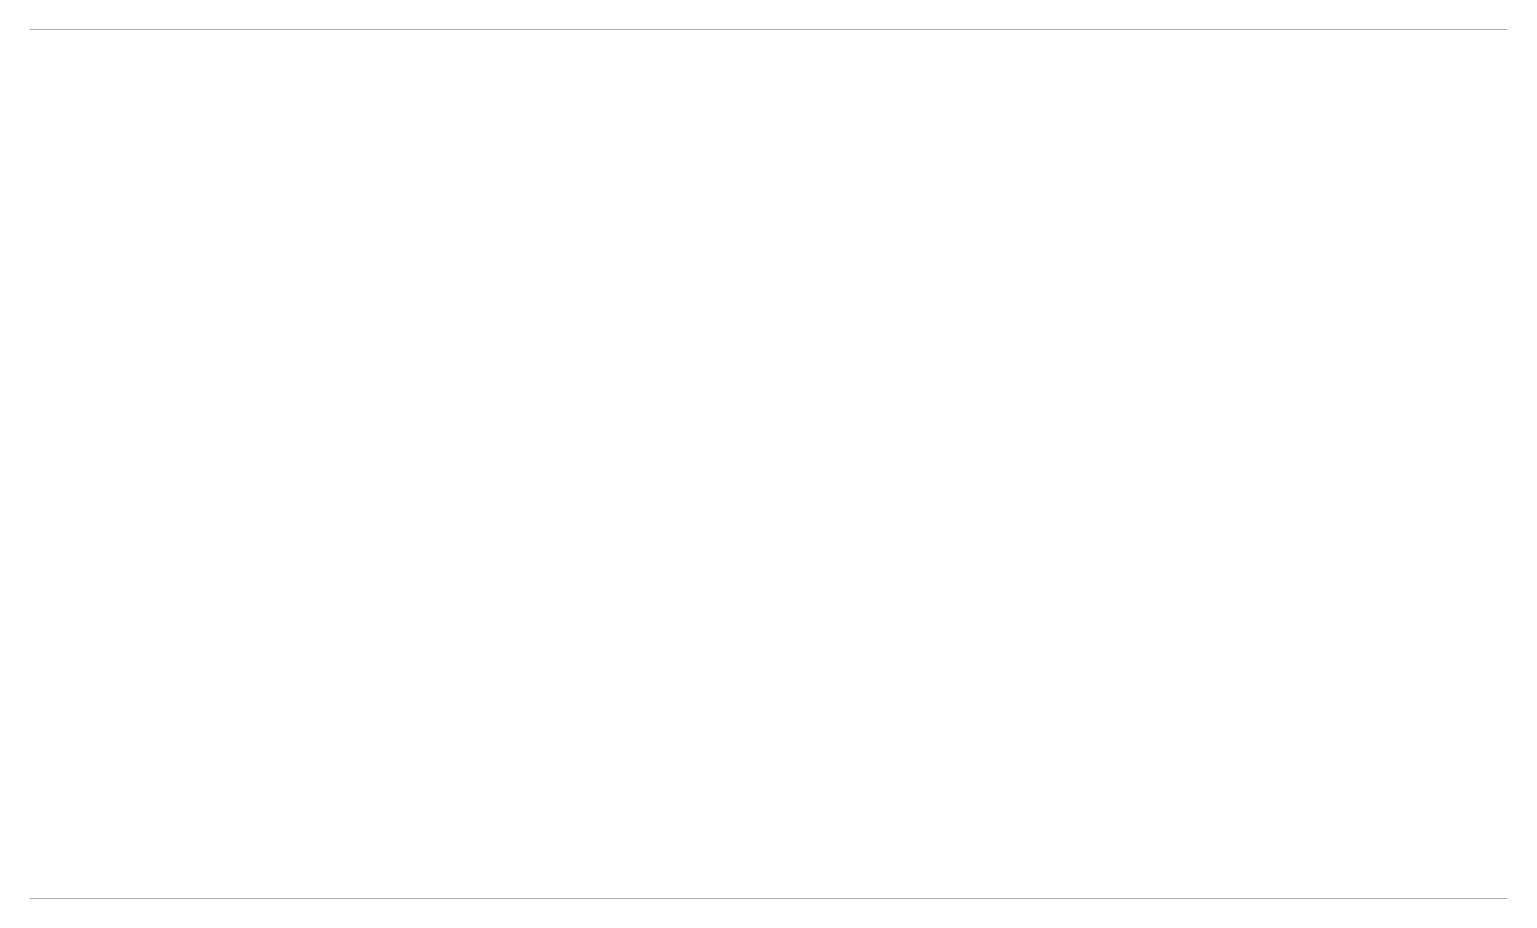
# Model space of a CAD drawing. Extents: x 2.8 to 52.6, y 3.8 to 33.1.
import ezdxf

# ---------------------------------------------------------------- set-up
doc = ezdxf.new("R2010")
doc.units = 0
doc.layers.get('0').update_dxf_attribs({"linetype": 'CONTINUOUS'})

msp = doc.modelspace()

# ---------------------------------------------------------------- linework, layer by layer
at = {"color": 0, "const_width": 0.00915}
msp.add_lwpolyline([(2.76839, 33.0951), (52.5942, 33.0951), (52.5942, 3.81342), (2.76839, 3.81342), (2.76839, 33.0951)], close=True, dxfattribs=at)

doc.saveas('drawing.dxf')
